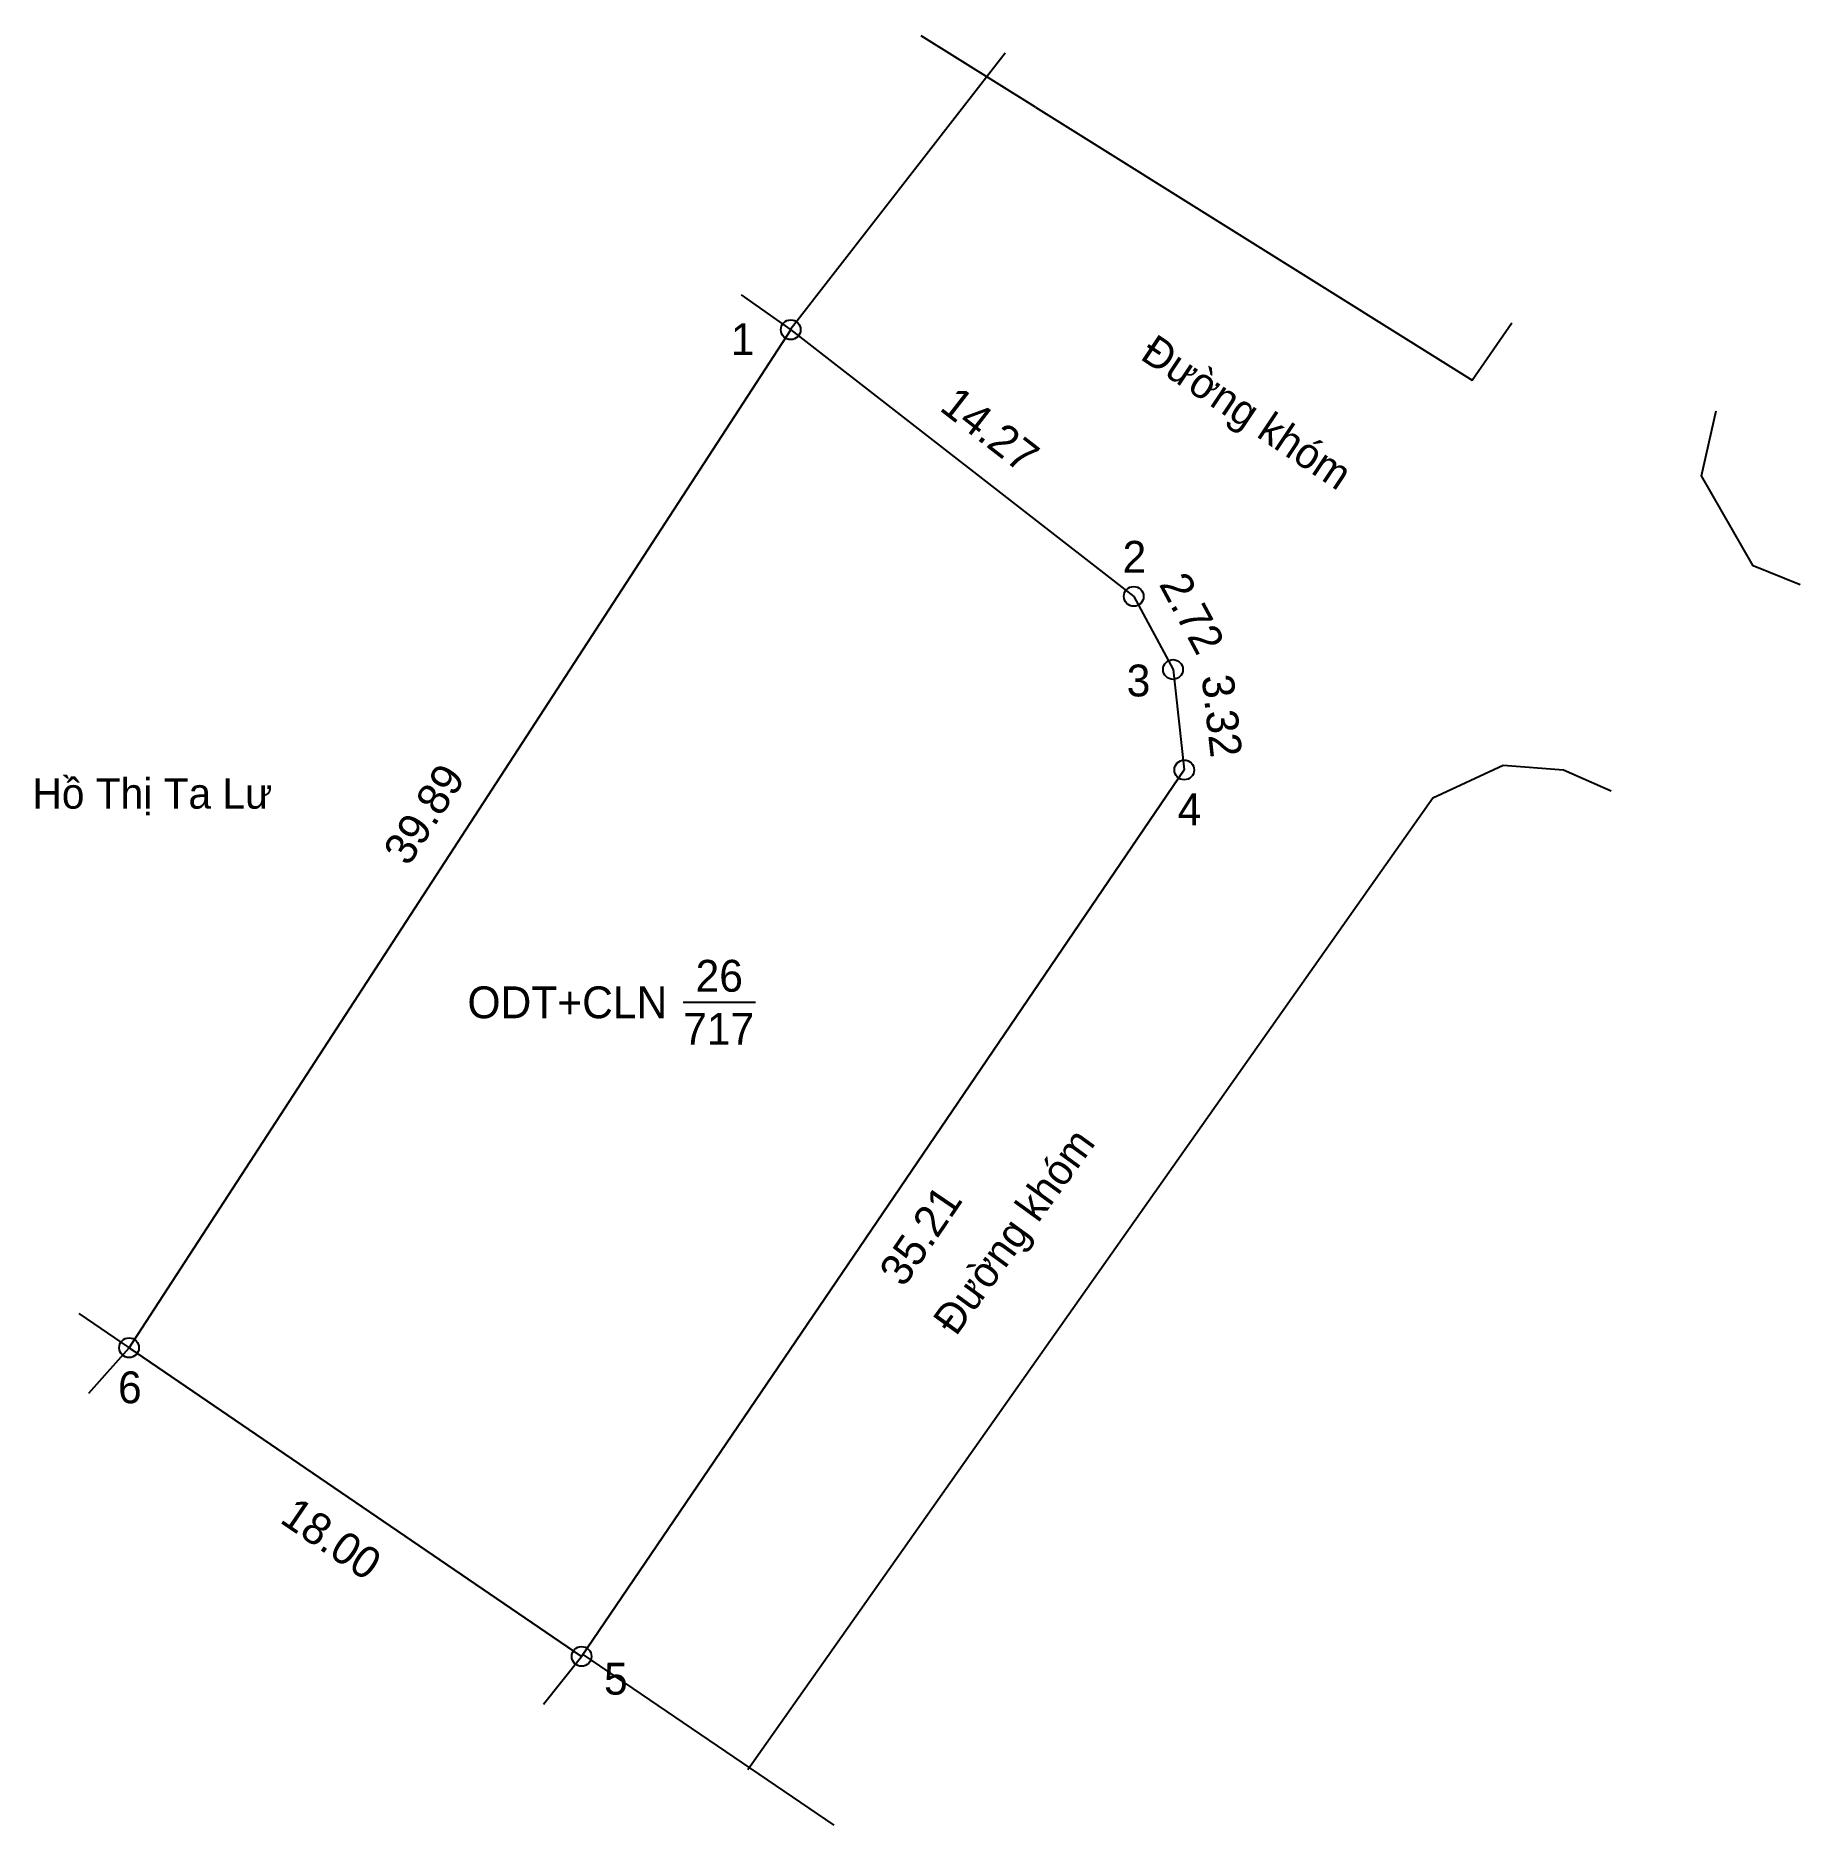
# Model space of a CAD drawing. Extents: x 535820.2 to 535878.2, y 1839247.1 to 1839305.9.
import ezdxf

# ---------------------------------------------------------------- set-up
doc = ezdxf.new("R2010")
doc.units = 0
for name, color, linetype in [('CanhThua', 7, 'Continuous'), ('ChieuDaiCanhThua', 7, 'Continuous'), ('Level 1', 7, 'Continuous'), ('Level 10', 7, 'Continuous'), ('Level 16', 7, 'Continuous'), ('MocDinhThua', 7, 'Continuous'), ('NhanDiaChinhThua', 7, 'Continuous'), ('SoHieuDinhThua', 7, 'Continuous')]:
    doc.layers.add(name, color=color, linetype=linetype)

msp = doc.modelspace()

# ---------------------------------------------------------------- linework, layer by layer
at = {"layer": 'CanhThua'}
for p, q in [((535823.25, 1839262.76), (535844.99, 1839296.2)), ((535844.99, 1839296.2), (535856.26, 1839287.44)), ((535856.26, 1839287.44), (535857.55, 1839285.04)), ((535857.55, 1839285.04), (535857.92, 1839281.74)), ((535857.92, 1839281.74), (535838.12, 1839252.62)), ((535838.12, 1839252.62), (535823.25, 1839262.76))]:
    msp.add_line(p, q, dxfattribs=at)
at = {"layer": 'Level 1'}
for p, q in [((535844.975, 1839296.211), (535852.038, 1839305.298)), ((535838.162, 1839252.682), (535846.408, 1839247.075))]:
    msp.add_line(p, q, dxfattribs=at)
at = {"layer": 'Level 10'}
for p, q in [((535853.03, 1839303.51), (535849.275, 1839305.857)), ((535843.363, 1839297.352), (535844.99, 1839296.2)), ((535823.25, 1839262.76), (535844.99, 1839296.2)), ((535844.99, 1839296.2), (535856.26, 1839287.44)), ((535856.26, 1839287.44), (535857.55, 1839285.04)), ((535857.55, 1839285.04), (535857.92, 1839281.74)), ((535838.12, 1839252.62), (535857.92, 1839281.74)), ((535821.597, 1839263.887), (535823.25, 1839262.76)), ((535821.927, 1839261.271), (535823.25, 1839262.76)), ((535823.25, 1839262.76), (535838.12, 1839252.62)), ((535836.871, 1839251.051), (535838.12, 1839252.62))]:
    msp.add_line(p, q, dxfattribs=at)
for points in [[(535853.03, 1839303.51), (535867.38, 1839294.54), (535868.681, 1839296.427)], [(535878.157, 1839287.817), (535876.61, 1839288.44), (535874.91, 1839291.4), (535875.396, 1839293.541)], [(535871.947, 1839281.048), (535870.38, 1839281.73), (535868.4, 1839281.89), (535866.09, 1839280.81), (535843.58, 1839248.89)]]:
    msp.add_lwpolyline(points, dxfattribs=at)
at = {"layer": 'MocDinhThua'}
for centre in [(535844.99, 1839296.2), (535856.26, 1839287.44), (535857.55, 1839285.04), (535857.92, 1839281.74), (535823.25, 1839262.76), (535838.12, 1839252.62)]:
    msp.add_circle(centre, 0.325, dxfattribs=at)
at = {"layer": 'NhanDiaChinhThua'}
msp.add_line((535841.458, 1839274.107), (535843.829, 1839274.107), dxfattribs=at)

# ---------------------------------------------------------------- texts
at = {"layer": 'ChieuDaiCanhThua'}
for s, rotation, p in [('14.27', 322.14262, (535849.839, 1839293.581)), ('2.72', 298.25803, (535857.073, 1839287.845)), ('3.32', 276.39735, (535858.489, 1839284.817)), ('39.89', 56.97131, (535832.427, 1839278.542)), ('35.21', 55.78645, (535848.703, 1839264.711)), ('18.00', 325.70954, (535828.162, 1839257.046))]:
    msp.add_text(s, height=1.0457, rotation=rotation, dxfattribs=at).set_placement(p)
at = {"layer": 'Level 16'}
for rotation, p in [(326.28921, (535856.431, 1839295.261)), (54.06082, (535850.418, 1839263.11))]:
    msp.add_text('Đường khóm', height=1, rotation=rotation, dxfattribs=at).set_placement(p)
msp.add_text('Hồ Thị Ta Lư', height=1.00002, dxfattribs=at).set_placement((535820.076, 1839280.47))
at = {"layer": 'NhanDiaChinhThua'}
for s, p in [('26', (535841.864, 1839274.455)), ('ODT+CLN', (535834.369, 1839273.584)), ('717', (535841.458, 1839272.713))]:
    msp.add_text(s, height=1.0457, dxfattribs=at).set_placement(p)
at = {"layer": 'SoHieuDinhThua'}
for s, p in [('1', (535843.023, 1839295.367)), ('2', (535855.893, 1839288.218)), ('3', (535856.027, 1839284.156)), ('4', (535857.7, 1839279.925)), ('6', (535822.888, 1839260.936)), ('5', (535838.856, 1839251.364))]:
    msp.add_text(s, height=1.046, dxfattribs=at).set_placement(p)

doc.saveas('drawing.dxf')
